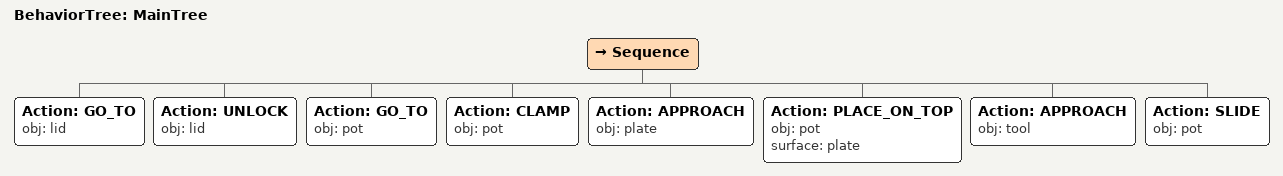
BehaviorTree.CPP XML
<root main_tree_to_execute="MainTree">
  <BehaviorTree ID="MainTree">
    <Sequence>
      <!-- Go to lid -->
      <Action ID="GO_TO" obj="lid" />
      <!-- Unlock lid -->
      <Action ID="UNLOCK" obj="lid" />
      <!-- Go to pot -->
      <Action ID="GO_TO" obj="pot" />
      <!-- Clamp pot -->
      <Action ID="CLAMP" obj="pot" />
      <!-- Approach plate -->
      <Action ID="APPROACH" obj="plate" />
      <!-- Place pot on plate -->
      <Action ID="PLACE_ON_TOP" obj="pot" surface="plate" />
      <!-- Approach tool -->
      <Action ID="APPROACH" obj="tool" />
      <!-- Slide pot -->
      <Action ID="SLIDE" obj="pot" />
    </Sequence>
  </BehaviorTree>
</root>
